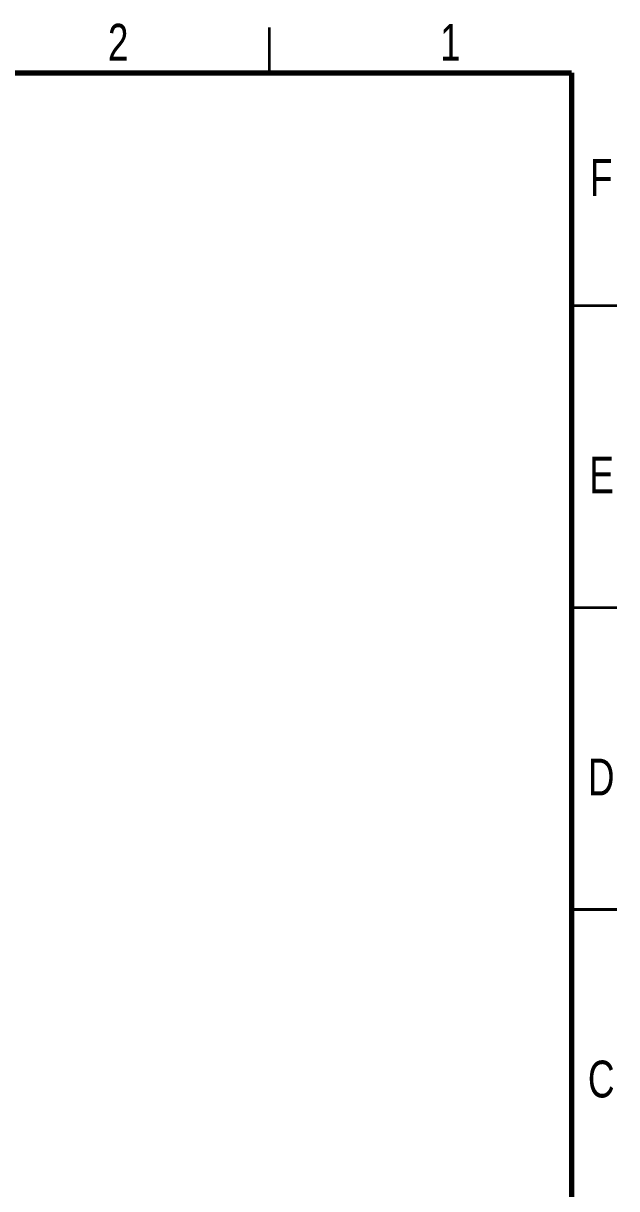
# Model space of a CAD drawing. Header units: millimetres. Extents: x 2813 to 4236, y 547 to 1552.
# Drawn here: x 3899 to 4236, y 891 to 1552 of the extents above; entities that cross this region are included whole.
import ezdxf

# ---------------------------------------------------------------- set-up
doc = ezdxf.new("R2010")
doc.units = ezdxf.units.MM
doc.styles.add('SLDTEXTSTYLE0', font='TXT', dxfattribs={"width": 0.75})

msp = doc.modelspace()

# ---------------------------------------------------------------- linework, layer by layer
at = {"linetype": 'Continuous', "lineweight": 35}
for p, q in [((4038.65, 1523.73), (4038.65, 1549.44)), ((4210.03, 1391.77), (4235.73, 1391.77)), ((4210.03, 1220.4), (4235.73, 1220.4)), ((4235.73, 1049.03), (4210.03, 1049.03)), ((4210.03, 1049.03), (4235.73, 1049.03))]:
    msp.add_line(p, q, dxfattribs=at)
at = {"linetype": 'Continuous', "lineweight": 70}
for p, q in [((2839.05, 1523.73), (4210.03, 1523.73)), ((4210.03, 1523.73), (4210.03, 574.33))]:
    msp.add_line(p, q, dxfattribs=at)

# ---------------------------------------------------------------- texts
at = {"linetype": 'Continuous', "lineweight": 0, "char_height": 20.89, "attachment_point": 2, "style": 'SLDTEXTSTYLE0'}
for s, insert in [('2', (3952.76, 1551.54)), ('1', (4141.27, 1551.54)), ('F', (4226.95, 1474.81)), ('E', (4227.2, 1306)), ('D', (4226.92, 1134.63)), ('C', (4226.95, 963.26))]:
    msp.add_mtext(s, dxfattribs=dict(at, insert=insert))

doc.saveas('drawing.dxf')
